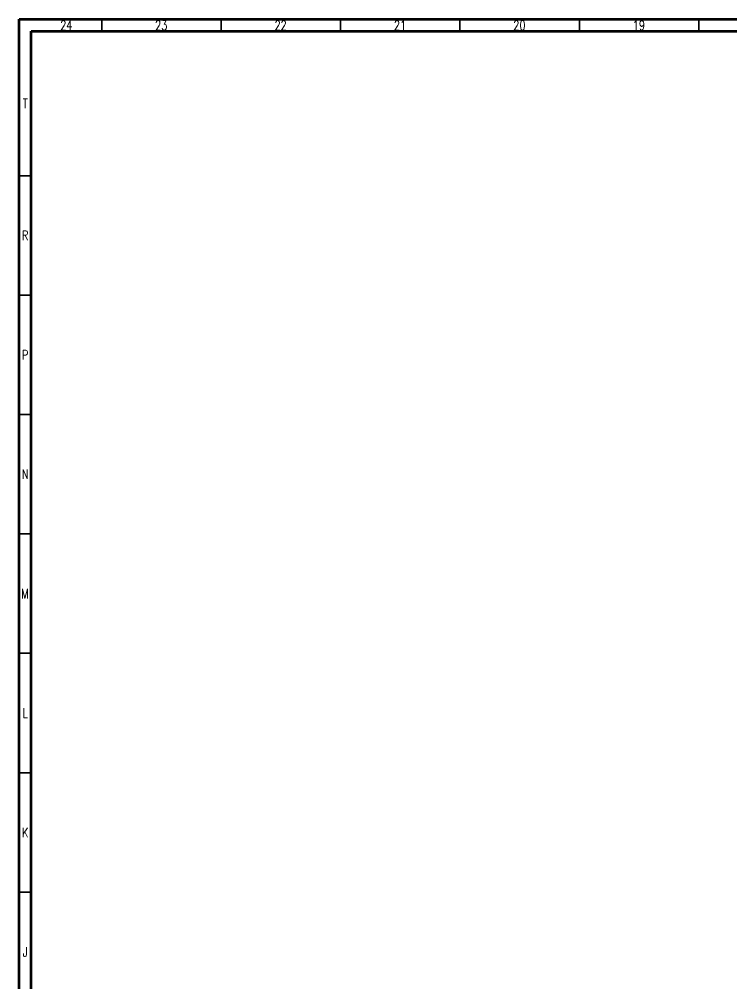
# Model space of a CAD drawing. Header units: millimetres. Extents: x 15 to 1184, y 5 to 836.
# Drawn here: x 15 to 313.3, y 432.2 to 836 of the extents above; entities that cross this region are included whole.
import ezdxf

# ---------------------------------------------------------------- set-up
doc = ezdxf.new("R2010")
doc.units = ezdxf.units.MM
doc.layers.get('0').update_dxf_attribs({"lineweight": 18})
doc.styles.add('SLDTEXTSTYLE0', font='txt.shx', dxfattribs={"width": 0.75})

msp = doc.modelspace()

# ---------------------------------------------------------------- linework, layer by layer
at = {"color": 7, "linetype": 'Continuous', "lineweight": 70}
for p, q in [((15, 5), (15, 836)), ((15, 836), (1184, 836)), ((20, 10), (20, 831)), ((20, 831), (1179, 831))]:
    msp.add_line(p, q, dxfattribs=at)
at = {"color": 7, "linetype": 'Continuous', "lineweight": 35}
for p, q in [((49.5, 831), (49.5, 836)), ((99.5, 831), (99.5, 836)), ((149.5, 831), (149.5, 836)), ((199.5, 831), (199.5, 836)), ((249.5, 831), (249.5, 836)), ((299.5, 831), (299.5, 836)), ((20, 770.5), (15, 770.5)), ((20, 720.5), (15, 720.5)), ((20, 670.5), (15, 670.5)), ((20, 620.5), (15, 620.5)), ((20, 570.5), (15, 570.5)), ((20, 520.5), (15, 520.5)), ((20, 470.5), (15, 470.5))]:
    msp.add_line(p, q, dxfattribs=at)

# ---------------------------------------------------------------- texts
at = {"color": 7, "linetype": 'Continuous', "lineweight": 0, "attachment_point": 2, "style": 'SLDTEXTSTYLE0'}
for s, insert, char_height, width in [('24', (34.6701, 835.4704), 3.96875, 7.228795), ('23', (74.4201, 835.4704), 3.96875, 6.803571), ('22', (124.4201, 835.4704), 3.96875, 7.228795), ('21', (174.4201, 835.4704), 3.96875, 5.953125), ('20', (224.4201, 835.4704), 3.96875, 7.228795), ('19', (274.4201, 835.4704), 3.96875, 5.953125), ('T', (17.4881, 802.7204), 3.9687, 2.976562), ('R', (17.4444, 747.4704), 3.9687, 2.976562), ('P', (17.4848, 697.4704), 3.9687, 2.976562), ('N', (17.4637, 647.4704), 3.9687, 2.976562), ('M', (17.3617, 597.4704), 3.9687, 3.827009), ('L', (17.4545, 547.4704), 3.9687, 2.126116), ('K', (17.4885, 497.4704), 3.9687, 2.976562), ('J', (17.4651, 447.4704), 3.9687, 2.126116)]:
    msp.add_mtext(s, dxfattribs=dict(at, insert=insert, char_height=char_height, width=width))

doc.saveas('drawing.dxf')
